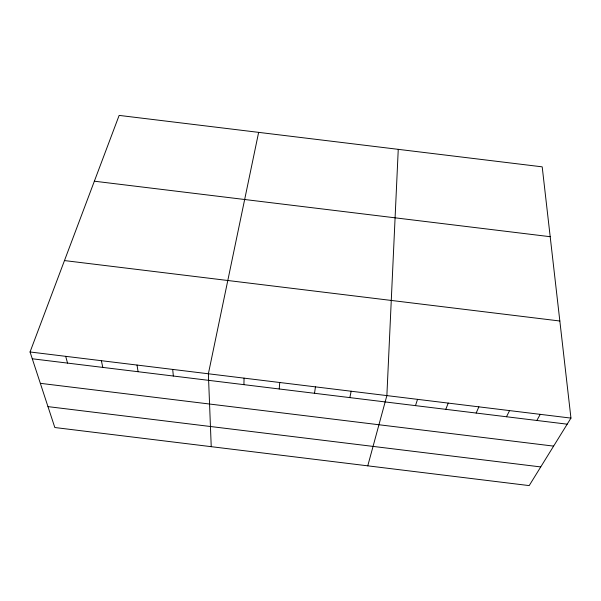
<?xml version="1.0" encoding="UTF-8"?>
<svg xmlns="http://www.w3.org/2000/svg" width="601" height="601" viewBox="0 0 601 601"><rect width="100%" height="100%" fill="white"/><g stroke="black" fill="none" stroke-linecap="round" stroke-linejoin="round"><path stroke-width="0.9" d="M243.923 384.655L244.059 378.142M398.253 149.341L386.871 395.601L367.767 465.835M279.217 388.975L279.75 382.506M314.526 393.287L315.45 386.871M258.64 132.363L208.374 373.777L211.236 446.671M349.835 397.607L351.157 391.236M415.479 405.63L417.537 399.349M30.05 351.976L119.141 115.4L542.2 166.845L570.95 418.101L529.188 485.6L54.826 427.521L30.05 351.976L570.95 418.101M445.807 409.341L448.211 403.098M476.15 413.052L478.884 406.847M506.493 416.756L509.573 410.596M536.836 420.467L540.254 414.352M94.357 181.201L550.193 236.704M64.472 260.571L559.839 321.002M32.281 358.782L567.186 424.178M40.335 383.325L553.619 446.115M47.975 406.622L540.735 466.924M65.704 356.333L67.537 363.094M101.359 360.698L102.801 367.399M137.028 365.055L138.072 371.711M172.697 369.42L173.351 376.031"/></g></svg>
